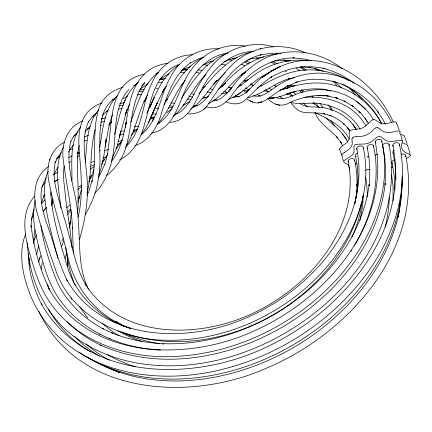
<?xml version="1.0" encoding="UTF-8"?>
<svg xmlns="http://www.w3.org/2000/svg" width="432" height="432" viewBox="0 0 432 432"><rect width="100%" height="100%" fill="white"/><g stroke="black" fill="none" stroke-linecap="round" stroke-linejoin="round"><path stroke-width="0.65" d="M48.47 287.35L48.476 286.054M33.912 243.599L33.998 237.53L35.014 229.694M351.977 139.536L351.983 139.396A6.156 3.974 -17.4 0 1 352.22 138.116M367.141 197.186L367.265 192.548L366.514 182.158L365.634 177.152M356.756 190.631L356.524 196.506L356.638 195.518M28.361 253.627C28.361 271.534 33.804 289.181 41.996 304.992L41.175 303.529C85.687 382.574 195.89 382.196 268.375 346.135C342.295 311.224 410.319 231.736 392.801 145.147M393.088 200.95L393.066 186.489L391.576 174.733M400.901 196.117L399.227 211.556M50.771 191.851C52.137 218.824 60.923 244.895 68.607 270.626C77.571 295.828 98.366 315.614 122.861 325.739L121.549 325.123L130.642 328.493M71.291 211.761L69.757 227.918M77.533 213.673C79.418 193.142 76.545 172.552 77.836 151.994L77.798 153.02L79.315 145.454M85.201 162.68C87.037 144.747 86.432 124.378 98.68 109.798M29.565 258.53L29.441 265.599M41.24 269.217L42.179 262.629M64.184 165.969L63.45 172.4L63.828 181.3L66.177 202.64L69.595 226.336L72.171 247.968M105.268 146.221L106.094 139.207L105.268 146.221L109.55 123.109L112.563 114.658M362.702 197.1L362.815 196.112M398.412 215.379L398.741 212.701M67.235 266.371L67.57 263.828M356.416 197.03L356.605 195.691M362.61 197.753C361.211 211.291 357.701 224.613 352.015 236.99M105.381 145.433L103.707 156.881L100.91 168.615L98.68 174.955M35.246 200.443C31.984 214.526 34.187 229.063 37.822 242.843C42.455 260.82 46.791 279.326 56.743 295.245C78.678 330.248 120.323 348.176 160.488 350.131M51.624 206.113L52.828 199.06M354.775 203.877C357.739 189.616 357.831 174.755 354.71 160.515M81.405 189.756L77.927 202.327M78.133 217.188C82.501 198.866 81.616 179.896 80.104 161.282C78.867 146.804 76.837 131.009 83.894 117.65C87.518 110.554 94.289 105.673 101.671 103.048M398.045 217.296L398.293 216.016M99.549 147.29L100.699 141.502L100.586 142.29C103.016 125.906 105.451 107.757 117.585 95.391M41.337 203.467L44.339 194.864M398.083 217.21L399.103 212.182M87.01 193.099C92.497 172.352 89.419 150.363 95.186 129.703M354.677 203.839L356.459 195.761L357.799 185.317L357.626 186.802L357.966 176.18L357.313 166.406L355.563 156.157M361.152 203.904C337.122 301.412 216.275 367.438 121.64 331.889M385.128 227.119C387.601 217.291 389.048 207.182 389.302 197.046M70.88 141.129C63.914 167.287 77.609 193.223 78.138 219.434C80.357 242.822 77.755 267.7 88.495 289.375M64.411 142.29C49.988 149.207 45.641 166.871 48.924 181.467C53.411 206.231 61.744 230.148 67.338 254.686C73.91 288.182 98.102 317.455 130.648 328.493M36.601 254.405L38.664 246.002M359.883 220.493L362.545 206.955L363.35 194.594M49.68 159.97L49.939 158.949M38.621 262.197L39.728 257.753L39.236 259.238L40.77 255.728M79.391 239.684C85.639 218.619 89.089 196.463 86.702 174.496C85.277 156.929 80.903 138.159 88.619 121.419L88.339 121.959L92.561 116.446L96.703 112.99M65.043 258.509L66.69 252.72M114.626 134.363C119.669 116.041 122.996 94.862 138.575 82.08M25.672 233.874C17.426 254.902 23.382 278.116 31.633 298.15C39.35 315.409 50.911 330.923 65.54 342.927C106.823 376.45 164.29 382.023 214.85 371.12C272.673 358.517 326.165 325.744 362.696 279.056C391.894 241.618 410.06 192.089 399.406 144.542M93.955 169.333L91.384 176.65L88.657 182.023M34.252 208.985L32.724 213.149L31.439 219.823L31.061 227.102L31.093 225.634C33.674 247.574 40.025 269.244 49.313 289.267L48.492 287.804C87.998 360.056 187.591 361.935 254.356 330.782C325.409 299.387 391.743 224.327 375.224 141.815M61.474 246.856L63.666 240.862M70.637 222.588L69.239 226.249M130.739 122.126C137.273 104.382 142.495 84.245 158.506 72.43M33.928 240.521L36.607 234.754M87.156 195.426L88.916 191.246L92.108 180.646L91.903 181.688C97.621 157.21 91.082 131.317 99.301 107.341C103.172 97.205 112.385 89.996 122.78 87.421M129.352 104.555L125.069 114.723L127.175 109.28L119.378 137.095L120.971 130.923L116.764 147.668L111.737 159.532M146.956 113.092C155.196 95.45 162.308 75.114 179.809 64.363M125.658 99.041L123.336 104.225M149.639 107.725L154.197 97.481L149.666 107.681M404.255 137.279L404.595 136.523L404.33 135.886L400.081 133.877M31.228 220.001L33.858 214.169M152.777 113.076L159.694 97.875L164.965 87.712L162.383 92.21L166.444 86.233M148.365 122.78L157.118 103.086C152.183 113.422 148.981 124.924 141.566 133.877M48.195 171.266C42.611 183.541 44.555 197.365 46.31 210.276C49.329 226.352 53.573 242.179 57.807 257.969M53.779 174.863L56.63 169.252L58.261 167.189M77.56 157.27L78.797 154.883M63.277 147.474L63.482 147.074C53.33 165.893 58.855 188.104 60.901 208.213M352.253 138.116L352.566 137.673A1.571 1.015 -17.4 0 1 352.96 137.365L353.435 137.138M85.201 214.704C90.817 204.989 95.375 194.578 97.546 183.53L99.414 172.633L100.008 161.973L99.787 149.92L99.808 150.892C99.905 132.413 98.08 108.016 116.505 97.189M354.278 245.932L354.926 244.771M355.574 243.61C372.535 214.391 380.813 179.042 373.475 145.627M70.497 141.853L73.591 136.345L77.917 131.431M126.279 146.005C136.004 130.156 138.137 110.959 147.566 94.986M101.671 164.295L107.892 153.679M164.03 104.782C174.01 86.864 183.854 66.695 203.348 57.44M61.706 241.018L63.418 238.167M46.37 177.817C37.017 191.128 41.931 208.397 46.408 222.577C53.563 241.855 58.234 262.121 67.235 280.654L66.409 279.191C102.119 342.824 190.199 344.142 249.442 316.462C312.536 288.457 371.38 221.74 356.708 148.43M68.337 152.215L71.113 147.69L73.823 144.85M41.526 187.218L45.036 182.704M98.172 177.649L99.954 174.847L104.83 164.128L104.576 164.938C115.112 135.351 102.46 82.669 144.337 74.218M350.811 251.424L351.508 250.333M122.31 139.898L118.487 145.859L115.873 148.684M51.559 203.947L52.623 202.289M341.912 154.445L341.723 154.813A1.571 1.015 -17.4 0 0 341.69 155.174L341.874 155.569M407.624 146.556L407.813 146.189A1.571 1.015 -17.4 0 0 407.846 145.827L407.662 145.433M51.613 203.969L52.348 202.873M109.08 124.897L111.704 121.003M43.054 211.783L46.181 207.544M77.933 200.189L79.785 197.51M111.343 161.401C120.604 150.266 123.503 135.718 126.268 121.894L125.442 127.246C128.509 107.217 130.982 83.344 148.77 70.421L148.819 70.384C154.478 66.312 161.282 64.028 168.178 63.256M181.715 97.956C193.585 80.098 206.258 60.172 227.804 53.201M68.866 223.798L70.805 221.108M80.676 126.997C69.217 142.295 72.128 163.123 71.977 181.084M102.557 115.495L103.675 113.951L108.135 110.214M109.042 125.113L111.245 122.105M61.279 152.588L57.753 157.286L55.118 162.886L55.372 161.865C50.981 180.419 59.157 198.634 63.655 216.34C71.399 239.215 73.813 264.114 85.979 285.309L85.153 283.846C121.5 341.469 203.866 338.92 258.098 310.705C312.066 283.743 361.049 224.867 348.1 161.114M85.034 132.143L87.772 128.509L90.261 126.344M67.651 214.531L71.199 209.812M128.936 89.348C109.593 111.062 118.946 142.339 109.782 167.8L105.565 178.319L99.743 187.639L95.029 193.228M185.29 80.206C173.956 93.685 169.349 111.645 157.081 124.4M187.31 113.767C192.019 114.28 196.711 113.254 200.95 111.208L203.791 109.345L206.41 106.823C221.362 86.017 234.02 61.7 261.079 54.718L259.978 55.096L270.346 53.255L280.962 53.255M232.06 87.421L228.803 91.384C240.856 74.59 256.608 58.909 277.295 53.811C299.808 48.298 324.427 54.508 342.414 68.92M143.732 101.801L146.146 98.874M198.839 93.928C212.879 76.561 228.074 57.305 251.089 52.218M34.922 195.982C21.46 210.368 23.825 231.741 28.528 249.242C33.41 266.717 38.259 284.58 48.335 299.911C75.708 342.765 129.832 359.791 178.583 356.287C237.233 352.366 293.517 324.772 333.952 282.35C369.047 245.462 393.196 192.699 381.834 141.215M139.574 89.964L140.87 88.484L148.127 83.662M153.868 118.935L152.572 120.398L153.884 118.984M137.371 128.952L130.999 135.562M232.016 87.426C226.746 93.247 221.303 100.813 212.652 100.975M141.712 86.006L144.779 82.636C130.291 101.277 132.532 125.966 125.874 147.496C122.672 158.576 115.668 168.302 106.704 175.473M89.365 179.102L91.147 177.179M108.983 124.411L111.17 122.072M41.753 203.315L44.939 199.967M109.469 124.2L110.797 122.909M203.791 109.345L206.41 106.823M206.037 74.655C192.812 86.573 187.153 104.728 173.432 116.149M67.624 211.826L70.465 209.126M218.473 89.37L225.704 82.733L221.411 86.978C235.85 70.351 254.734 55.901 277.409 53.984M225.153 72.657L213.77 84.083L217.102 80.422C208.208 89.845 201.89 102.022 190.701 109.058M160.078 79.148L161.514 77.863L160.088 79.04M78.014 189.724L81.491 186.635M50.555 194.773L51.5 193.936M125.345 147.339C143.37 130.421 141.518 103.313 152.253 82.355C159.187 66.496 175.187 54.864 192.704 54.783M165.148 101.261L167.621 99.117L165.85 100.062M77.954 198.115L79.925 196.414M66.496 207.938L69.995 204.946M102.503 161.255L104.539 159.521M181.526 85.066L184.054 82.917M43.708 210.308L46.607 207.846M43.297 196.231L44.825 194.962M54.54 182.083L58.001 179.258M51.419 201.857L52.466 201.004M53.563 174.868L57.872 171.985M228.118 99.517C243.319 93.971 253.147 79.326 268.218 73.354M146.788 97.675L145.795 98.437L146.864 97.783M166.795 112.682L171.909 108.918M48.778 166.433C32.486 177.169 32.611 199.179 38.027 215.86C43.378 235.472 50.339 254.626 56.954 273.834C74.18 316.44 120.744 339.628 165.019 340.232C222.232 341.766 278.683 316.597 318.53 276.026C351.005 242.865 373.648 194.837 363.317 147.83M141.14 134.552C159.808 120.188 159.559 93.949 171.666 75.082C180.895 58.217 199.778 47.18 219.164 48.973M73.418 136.323L76.594 134.201M235.235 96.358L241.088 92.178M181.408 70.735L184.178 68.818L181.067 70.88M159.818 79.574L166.131 75.287L169.106 73.894M237.616 87.588C246.834 81.265 254.939 73.359 265.091 68.402C278.176 61.787 293.209 58.828 307.789 60.658M123.525 98.723L127.894 95.785M344.191 152.561C348.187 150.179 353.398 146.896 352.102 141.442M94.235 166.617L90.358 169.047M244.744 72.754L241.126 75.233L245.516 71.809C231.752 80.833 223.187 96.541 208.208 103.702M119.675 159.889C157.55 140.492 137.603 81.918 178.151 64.67M78.608 186.959L81.497 185.215M91.994 116.791L95.51 114.961M406.328 158.62L410.027 156.141L410.4 155.444L410.152 154.807C402.835 151.432 399.816 149.585 402.511 141.161L402.084 140.589C397.602 139.822 393.098 142.268 388.557 141.356C384.712 140.945 382.703 136.766 379.026 136.22C374.949 137.603 372.573 141.923 368.356 143.192C363.987 144.904 359.084 143.348 354.742 144.898C352.782 147.496 355.374 151.308 353.182 153.992C350.762 157.496 345.902 158.22 343.451 161.541L344.466 162.783L348.451 164.716M181.186 70.897L184.637 68.882L190.771 66.436M117.531 144.866L120.949 142.873M89.575 176.742L92.221 175.225M202.576 65.259L210.632 61.49L210.314 61.609L213.543 60.863M377.455 154.165L375.116 155.261M101.444 118.773L102.622 118.125M68.823 157.61L72.23 155.779M190.069 101.758L182.849 105.327M55.231 180.997L58.234 179.442M257.062 88.139C270.648 80.654 284.386 72.733 300.013 70.529C316.856 68.272 334.233 72.02 348.851 80.606M69.363 150.19L72.598 148.554M82.922 121.046C66.911 126.517 60.955 144.736 63.32 160.234C66.064 183.136 71.604 205.697 72.511 228.836L72.457 227.367L73.37 253.244M174.55 114.739C183.821 111.65 188.995 102.902 193.622 94.927C199.238 83.446 205.924 72.441 214.531 62.948C229.354 47.493 252.763 40.597 273.402 46.807M157.291 123.952C176.629 112.547 177.957 86.881 191.068 70.189C202.721 52.828 224.5 42.282 245.338 46.208M375.818 127.921L376.445 127.683A1.571 1.015 -17.4 0 1 376.969 127.613L377.455 127.656M134.995 145.627C150.439 140.503 158.528 125.226 162.286 110.408C168.064 92.707 174.76 73.834 190.696 62.683L190.253 62.926L199.087 58.552L203.963 57.208M208.688 96.147L205.281 97.729L202.181 98.383M84.488 137.025L88.544 135.2M112.234 99.841L114.664 98.766M223.792 61.819L233.194 58.352L237.119 57.785M136.156 84.127L137.387 83.608M101.417 119.243L105.629 117.747M104.733 150.822L108.302 149.332M77.35 153.031L79.024 152.339M133.45 131.177L134.66 130.685L133.45 131.063M155.774 73.856L158.884 72.619M90.958 166.19L94.651 164.732M202.851 87.453L205.324 86.481M91.503 162.405L94.489 161.249M102.881 158.058L106.488 156.703M193.126 107.055C202.64 105.003 208.208 96.417 213.268 88.868C218.538 80.163 224.845 72.117 231.995 64.876C250.992 46.04 281.734 41.288 305.683 52.99M330.998 91.006L323.19 89.127L324.788 89.489C312.428 87.669 299.965 89.867 288.171 93.62C282.026 96.066 275.654 98.393 268.936 98.194L274.595 97.875M87.248 129.173L89.57 128.336M247.477 60.118L252.342 58.374L251.332 58.585L263.752 57.067M68.969 162.41L70.772 161.768M259.918 48.967L261.025 48.589M133.45 85.509L136.55 84.515M279.547 90.369C297.745 83.932 317.574 79.888 336.506 85.925C355.795 91.984 372.514 105.867 381.683 123.919M280.773 90.05L288.851 87.691L287.388 88.112M288.171 93.62L286.708 94.041L295.882 91.433M157.691 123.466L160.083 122.791M245.873 80.271L248.373 79.612M119.615 103.766L124.497 102.503M84.294 140.902L86.805 140.249M119.783 134.951L123.628 133.958M151.529 133.094C170.548 129.827 177.007 109.685 183.497 94.241C191.317 75.114 206.269 55.809 228.053 52.979M106.45 111.132L107.735 110.808M150.39 118.595L154.219 117.671M77.56 153.819L79.499 153.365M156.335 73.375L158.171 72.965M118.195 141.448L122.018 140.6M294.332 77.765L288.436 78.975L289.904 78.554C274.617 82.296 262.915 94.484 247.644 97.756M243.518 81.113L247.45 80.336M100.726 125.41L101.99 125.161M149.823 118.843L152.474 118.341M170.024 122.332C193.968 120.28 197.095 91.438 210.082 76.07C220.585 62.537 236.18 51.592 253.838 51.435M151.346 118.546L152.539 118.325M181.651 70.319L187.364 69.525M100.829 122.143L104.625 121.5M159.84 79.272L165.704 78.343M140.422 89.964L144.326 89.381M267.689 98.366C272.927 104.679 281.815 107.379 289.148 102.886C301.336 97.238 314.869 94.257 328.298 95.963M221.584 93.69L227.345 92.885M133.547 130.108L137.441 129.6M119.108 105.678L123.061 105.349M176.191 113.605L177.406 113.476M134.363 126.814L138.38 126.419M168.124 107.984L172.665 107.546M369.041 156.335L367.308 156.67L367.945 157.329M274.234 61.009L283.894 60.145L290.552 60.826M268.342 98.393L273.359 97.951M122.164 131.117L124.087 130.961M118.94 108.896L122.051 108.653M248.422 90.796L242.806 90.92M356.589 136.631C363.031 136.966 369.333 134.687 373.507 129.659A22.55 14.553 -17.4 0 1 374.198 129.038L374.344 128.92A6.156 3.974 -17.4 0 1 375.802 127.904M285.115 71.491L286.454 71.426M197.456 105.678L194.324 105.662M137.387 94.738L141.404 94.684M304.927 97.216C328.298 95.753 353.846 104.252 365.764 125.707M294.932 85.838L286.972 85.871L293.436 86.108M156.022 108.275L158.485 108.281M138.602 91.379L143.24 91.444M160.169 79.364L163.544 79.423M150.79 117.045L154.672 117.11M190.976 99.306L187.288 99.106M155.839 88.247L157.793 88.29M151.945 113.908L156.211 114.016M317.736 95.467L328.25 95.963M158.782 82.393L161.957 82.609M300.764 66.739L310.408 67.446L309.02 67.111L320.819 70.259L323.773 71.501M159.786 343.651C146.513 341.707 133.375 337.954 121.387 331.852M162.437 343.953L163.766 344.104M180.56 72.338L184.388 72.868M183.659 104.652L184.885 104.825M253.222 95.666C263.644 98.771 271.345 88.76 279.601 84.321C291.238 77.36 304.592 73.337 318.173 73.105C349.763 73.348 378.275 94.883 391.705 122.737M197.834 69.795L202.1 70.427M170.797 102.773L174.533 103.345M214.736 99.635L217.253 100.035M169.733 105.786L172.811 106.277M232.524 58.617L234.457 58.941M232.886 97.119C246.159 97.88 252.828 83.446 262.802 76.95C275.821 66.955 291.605 60.242 308.221 60.421C345.983 60.637 377.897 88.835 393.228 121.781M221.13 64.184L225.569 65.07M184.464 69.59L187.034 70.103M263.795 90.65L269.028 91.714M206.442 106.796C217.717 110.668 227.372 102.346 233.107 93.474C247.104 73.483 269.055 57.559 294.332 57.958L293.009 57.829L305.143 59.114L311.402 60.723M203.693 64.535L207.581 65.362M276.718 97.805C285.968 100.98 294.478 93.679 303.275 91.903C314.896 88.787 327.332 88.938 338.807 92.583C353.182 97.141 366.174 106.898 373.631 120.107M289.883 102.233C298.037 104.458 306.553 103.054 314.869 103.162L313.195 103.059C331.727 103.653 350.73 112.585 360.034 129.146M207.063 91.892L210.962 92.745M327.083 95.904L337.289 98.183L335.605 97.686L345.557 101.736L344.066 100.894L353.214 106.515L351.918 105.419L360.347 112.703L359.246 111.424L365.931 119.324L364.97 117.936L368.48 123.611M275.638 104.296L279.747 105.305M239.436 96.935L235.445 95.791M292.507 96.007L287.215 93.96M247.174 99.247C251.505 101.747 256.738 104.571 261.679 101.839L258.233 102.854L262.802 101.704L267.008 99.301L279.666 90.482L287.021 86.238L297.47 81.923L295.871 82.399C326.516 72.441 360.585 87.302 378.718 112.892L377.644 111.586L382.757 119.232L385.198 123.914M203.229 96.946L206.372 97.783M191.916 93.857L194.335 94.511M228.506 59.432L231.73 60.367M245.986 61.117L250.344 62.397M188.978 96.061L192.672 97.222M195.977 72.041L199.066 73.062M135.319 366.811C125.636 363.739 116.305 359.651 107.482 354.623M225.731 101.628C231.892 104.49 239.566 105.192 244.944 100.229C253.805 92.356 261.625 83.273 271.723 76.858L270.421 77.647C286.394 67.727 306.045 64.352 324.389 68.558L322.909 68.191C334.19 71.183 344.93 76.194 354.197 83.317M228.749 87.08L231.536 88.074M141.604 341.485L133.72 338.607L125.588 334.897L117.958 330.626M286.373 60.248L288.895 61.204M119.507 372.46L112.255 369.652L100.402 363.933M272.803 61.603L277.592 63.796M119.227 372.227L112.109 369.068M223.781 91.228L227.507 92.729M227.615 92.75L225.866 92.021L227.54 92.745M241.358 64.13L244.847 65.761M244.582 62.111L248.719 64.039M256.144 57.91L258.53 59M209.99 88.501L212.884 89.834M99.333 333.887L100.699 334.525M108.945 338.402L110.257 339.012M257.083 94.516L260.723 96.223M249.944 100.764L252.893 102.146M402.516 142.781L405.702 144.202A22.55 14.553 -17.4 0 1 406.431 144.547L406.566 144.623A6.156 3.974 -17.4 0 1 407.689 145.417M253.438 85.876L250.133 84.046M125.42 326.884L115.339 321.23M283.576 59.789L286.88 61.652M244.485 80.876L246.202 81.837M124.049 326.349L118.616 323.006M316.57 68.796L319.999 70.724M239.906 84.753L241.531 85.676M98.41 355.541L99.533 356.179M302.13 89.953L303.269 90.601M341.793 83.878C358.884 92.518 372.595 106.985 381.791 123.655M109.328 360.191C101.072 355.649 93.231 350.298 86.292 343.915M319.421 107.465L312.719 103.108M314.96 112.563C327.953 118.816 342.311 125.458 349.132 139.039M245.398 87.896L248.287 89.608M88.204 350.503C71.788 340.205 57.672 325.949 48.406 308.864M89.365 351.194L90.526 351.88M242.843 89.996L245.068 91.352M385.279 159.268L384.167 158.555M301.028 66.749L306.666 70.243M229.003 87.302L230.11 88.004M119.151 335.831L111.586 330.993L102.227 323.336M271.274 61.981L274.601 64.147M86.573 356.67C149.92 396.695 233.62 383.06 295.304 346.486C353.948 311.747 403.979 249.507 401.971 178.459M300.029 103.675C308.291 108.956 318.811 105.554 327.834 108.718C339.358 111.548 350.104 118.741 355.995 129.19M97.848 355.223C89.44 349.871 81.454 343.753 74.639 336.452M116.521 321.592L117.569 322.299M279.709 96.525L282.998 98.777M79.385 352.323C141.134 393.736 224.5 382.898 286.837 348.435C349.245 314.231 402.829 250.16 402.23 176.045M274.298 85.147L276.367 86.648M269.066 88.052L271.588 89.937M314.993 68.542L317.666 70.573M300.089 67.019L304.587 70.621M379.636 128.822C383.8 133.51 390.285 132.986 395.75 131.306A22.55 14.553 -17.4 0 1 396.754 131.117L396.954 131.085A6.156 3.974 -17.4 0 1 398.779 130.928L399.341 131.058A1.571 1.015 -17.4 0 1 399.692 131.269L399.902 131.555M250.97 83.743L253.487 85.747M296.141 67.997L299.776 70.913M265.842 89.629L267.84 91.287M356.486 101.272L365.391 109.112M260.885 85.288L261.841 86.114M352.679 89.91L356.87 93.83L362.102 99.889M303.323 103.059L307.287 106.904M287.053 85.79L289.337 88.025M334.66 81.281L341.469 88.09M299.867 90.758L301.666 92.561M67.268 321.775C77.112 331.825 89.057 339.628 101.709 345.681L100.37 345.06C159.937 371.79 230.569 358.096 285.001 325.512C335.804 294.856 378.648 243.81 385.182 183.195L385.015 184.675C386.159 171.909 385.484 158.981 382.725 146.453M292.977 91.665L295.677 94.478M332.915 80.968L336.728 85.574M325.755 117.79C333.536 125.258 342.603 131.873 347.636 141.701M285.223 87.21L286.529 88.7M292.702 96.196L289.753 92.729M350.136 88.355L355.234 95.056M87.955 317.947L84.985 314.399L79.823 306.709M366.368 120.636L367.178 121.705M290.612 102.276C293.652 106.407 297.308 110.786 302.476 112.099C309.917 113.384 317.531 112.369 324.95 113.945L323.212 113.589L331.177 115.927L329.627 115.177C337.543 118.492 344.974 123.53 349.731 130.793M330.934 120.674L334.741 126.031M346.729 139.963L342.668 134.195M328.104 104.944L331.981 110.614M301.363 89.834L303.145 92.426M319.945 103.199L322.947 107.606M349.79 130.939L347.701 127.726L349.677 130.739M356.103 129.357L353.052 124.6L356.206 129.589M316.116 103.232L318.292 106.969M311.99 95.915L312.946 97.616M342.657 145.822L340.443 141.772L341.42 143.149L336.604 136.723L337.759 137.959C330.091 129.605 319.518 123.59 314.923 112.714M38.858 311.267C77.895 396.063 191.419 402.014 266.954 367.945C347.944 333.909 424.359 249.356 405.751 155.866M74.218 283.208L75.346 285.595M396.463 123.012L399.254 129.973M330.583 106.445L332.176 110.149M339.709 149.71L341.426 154.186M70.88 297.556L71.642 299.387M339.655 149.645L339.39 149.002C341.62 145.368 346.453 144.067 348.624 140.26C350.671 137.311 348.008 133.515 349.828 130.658C353.938 128.66 358.943 129.794 363.069 127.629C367.222 125.863 369.241 121.262 373.248 119.405C376.866 119.626 378.956 123.784 382.741 123.865C387.288 124.389 391.473 121.451 395.933 121.835L396.457 123.282M343.624 123.622L344.088 124.821M405.043 137.743L407.09 143.635M73.937 282.609C69.514 271.355 67.343 259.416 65.783 247.471M348.251 164.759L348.991 167.054M408.213 147.188L410.119 154.235M342.182 156.638L343.256 160.699M400.75 134.698L402.3 140.557M393.001 152.75L394.708 161.93L395.68 171.083L395.928 179.312M388.984 144.218C409.288 251.807 306.488 343.845 208.516 362.054C162.184 371.023 110.597 364.77 72.479 335.259C43.853 313.556 29.003 277.916 27.34 242.687M392.029 163.064L393.682 171.958L394.675 181.618L394.875 190.091M367.216 147.863C369.965 160.358 370.456 173.264 369.014 185.96L369.182 184.502C361.778 240.635 321.203 287.318 273.456 314.939C225.218 342.544 164.187 354.116 111.418 332.71L112.73 333.32L102.114 328.342L103.48 328.979C84.348 319.01 67.997 303.469 58.185 284.153C50.053 265.577 44.161 245.835 40.916 225.801M47.639 284.008L48.179 287.215M352.091 141.291L351.999 140.216A22.55 14.553 -17.4 0 1 351.977 139.536M356.751 184.113L356.913 186.71M67.451 266.647L67.311 256.576L67.446 266.377M356.643 190.436L356.648 194.908M400.016 131.528A9.256 5.972 -17.4 0 1 399.73 133.715M377.53 127.58A9.256 5.972 -17.4 0 1 379.544 128.876M353.425 137.063A9.256 5.972 -17.4 0 1 356.562 136.701M341.825 154.413A9.256 5.972 -17.4 0 1 344.245 152.615M342.365 156.011A6.156 3.974 -17.4 0 1 341.847 155.585M349.52 169.474A9.256 5.972 -17.4 0 1 349.758 167.422M393.547 153.328A3.359 2.144 -12.8 0 1 394.2 150.12M383.27 147.031A3.359 2.144 -12.8 0 1 385.252 143.273A3.359 2.144 -12.8 0 1 389.005 145.573M367.762 148.441A3.359 2.144 -12.8 0 1 369.824 144.666A3.359 2.144 -12.8 0 1 373.448 147.096M356.108 156.735A3.359 2.144 -12.8 0 1 357.934 153.025M355.298 164.192A3.359 2.144 -12.8 0 1 357.118 163.296M365.688 170.397A3.359 2.144 -12.8 0 1 369.598 169.538M392.575 163.642A3.359 2.144 -12.8 0 1 394.556 159.889M393.331 146.394A3.353 2.138 -12.8 0 1 395.863 142.711A3.353 2.138 -12.8 0 1 399.109 145.352M375.592 142.9A3.353 2.138 -12.8 0 1 378.41 139.358A3.353 2.138 -12.8 0 1 381.564 141.971M357.037 149.472A3.353 2.138 -12.8 0 1 359.937 145.967A3.353 2.138 -12.8 0 1 363.047 148.586M348.397 162.119A3.353 2.138 -12.8 0 1 351.367 158.647A3.353 2.138 -12.8 0 1 354.44 161.271M391.651 167.513A3.353 2.138 -12.8 0 1 392.92 166.887M401.074 154.375A3.353 2.138 -12.8 0 1 404.757 154.31A3.353 2.138 -12.8 0 1 405.486 156.627M249.826 88.938L245.992 92.923L249.826 88.938M59.972 156.125L56.77 158.873L59.972 156.125M270.286 71.815L262.197 77.458L271.588 71.026L270.286 71.815L280.465 66.253L270.286 71.815M276.048 86.735L275.103 85.963L276.07 86.729"/></g></svg>
